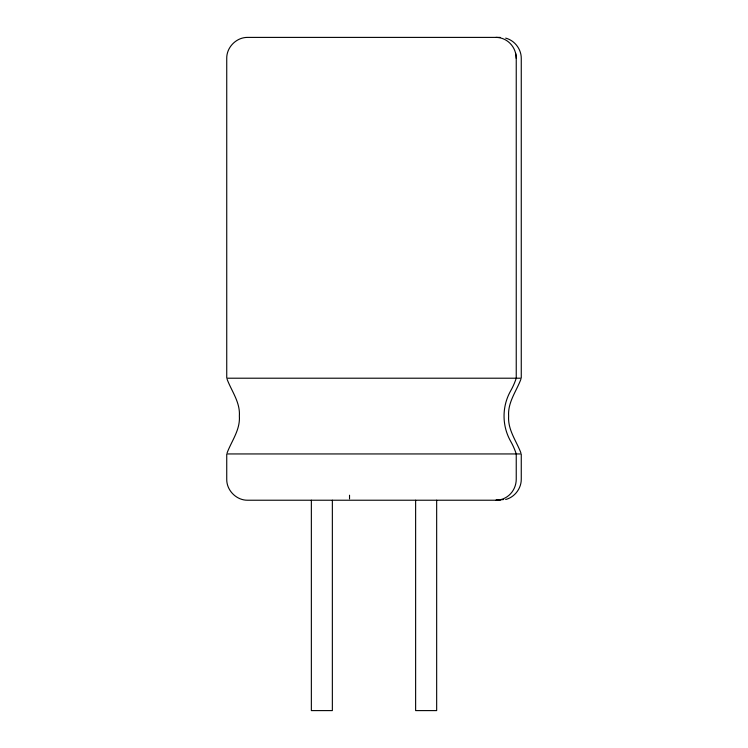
<?xml version="1.0" encoding="UTF-8"?>
<svg xmlns="http://www.w3.org/2000/svg" width="748" height="748" viewBox="0 0 748 748"><rect width="100%" height="100%" fill="white"/><g stroke="black" fill="none" stroke-linecap="round" stroke-linejoin="round"><path stroke-width="1.12" d="M227.121 452.849C231.73 440.722 240.332 429.773 239.36 416.075C240.332 402.377 231.73 391.428 227.121 379.301M520.879 379.301C516.27 391.428 507.668 402.377 508.64 416.075C507.668 429.773 516.27 440.722 520.879 452.849M505.667 499.505C514.661 497.205 521.365 488.463 521.263 479.188L521.263 453.943L226.738 453.943L226.738 479.188C226.504 490.436 236.527 500.459 247.775 500.225L500.225 500.225M498.579 500.047L495.924 500.225A21.038 20.318 -90 0 0 498.579 500.047L503.703 499.505M500.225 37.4L247.775 37.4C236.527 37.166 226.504 47.189 226.738 58.438L226.738 378.208L521.263 378.208L521.263 58.438C521.365 49.162 514.661 40.42 505.667 38.12M495.924 37.4A21.038 20.318 90 0 1 515.55 52.996L516.242 55.689L516.242 378.208A67.956 65.646 90 0 1 510.678 390.83A49.882 48.19 90 0 0 510.678 441.32A67.956 65.646 -90 0 1 516.242 453.943L516.242 479.188A21.038 20.318 -90 0 1 501.179 499.505M515.55 52.996L516.242 58.438M436.664 500.225L436.664 710.6L415.626 710.6L415.626 500.225M349.531 495.204L349.531 498.907M332.355 500.225L332.355 710.6L311.355 710.6L311.355 500.225"/></g></svg>
